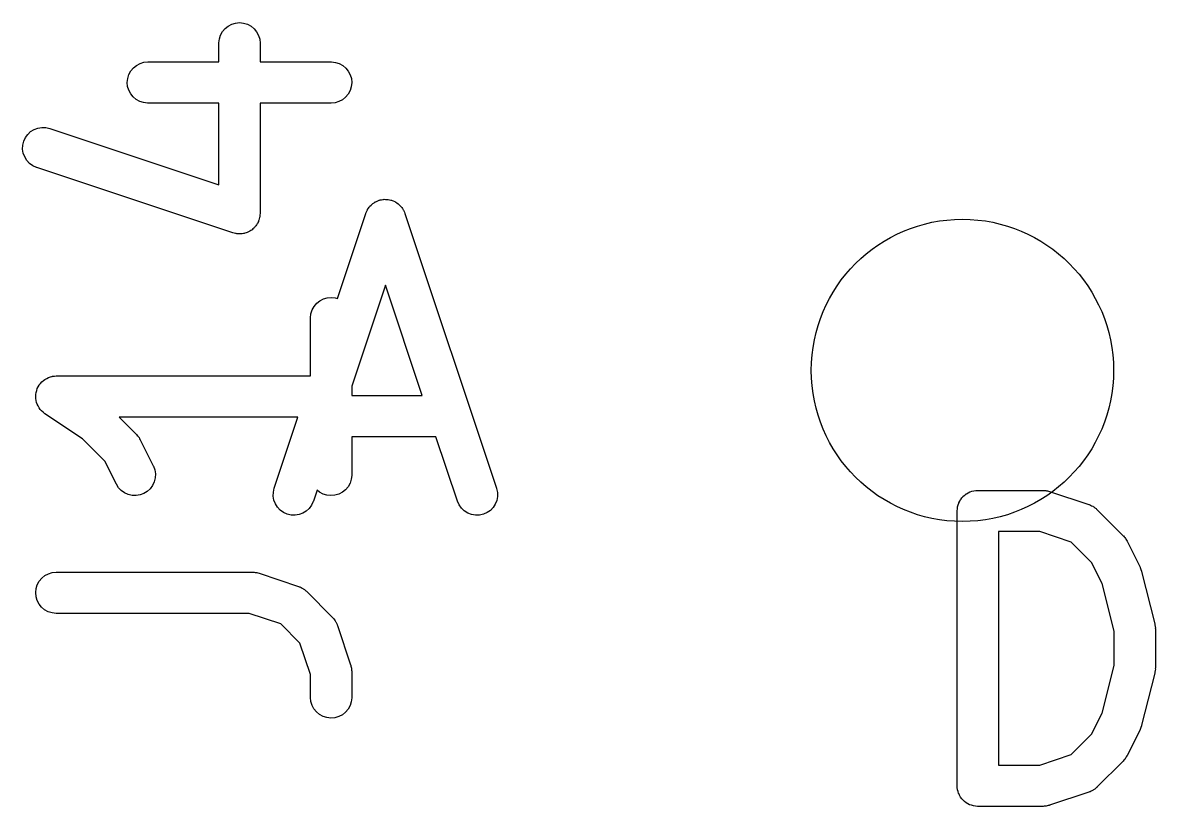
# Model space of a CAD drawing. Extents: x 47 to 146.1, y -90.2 to -39.3.
# Drawn here: x 90.56 to 94.682, y -66.357 to -63.505 of the extents above; entities that cross this region are included whole.
import ezdxf

# ---------------------------------------------------------------- set-up
doc = ezdxf.new("R2010")
doc.units = 0
doc.header["$MEASUREMENT"] = 0
doc.layers.add('BLACK', color=7, linetype='CONTINUOUS')

msp = doc.modelspace()

# ---------------------------------------------------------------- linework, layer by layer
at = {"layer": 'BLACK', "linetype": 'CONTINUOUS'}
for p, q in [((91.2966, -63.5259), (91.308, -63.5168)), ((91.308, -63.5168), (91.321, -63.51)), ((91.321, -63.51), (91.335, -63.5059)), ((91.335, -63.5059), (91.3496, -63.5045)), ((91.3496, -63.5045), (91.3641, -63.5061)), ((91.3641, -63.5061), (91.3781, -63.5104)), ((91.3781, -63.5104), (91.391, -63.5173)), ((91.391, -63.5173), (91.4023, -63.5267)), ((91.2741, -63.5785), (91.2757, -63.5639)), ((91.2757, -63.5639), (91.2801, -63.55)), ((91.2801, -63.55), (91.2872, -63.5371)), ((91.2872, -63.5371), (91.2966, -63.5259)), ((91.4023, -63.5267), (91.4115, -63.538)), ((91.4115, -63.538), (91.4184, -63.5509)), ((91.4184, -63.5509), (91.4226, -63.565)), ((91.274, -63.5795), (91.2741, -63.5785)), ((91.274, -63.6474), (91.274, -63.5795)), ((91.4226, -63.565), (91.424, -63.5795)), ((91.424, -63.5795), (91.424, -63.6474)), ((90.9466, -63.6933), (90.9535, -63.6804)), ((90.9535, -63.6804), (90.9629, -63.6692)), ((90.9629, -63.6692), (90.9742, -63.6599)), ((90.9742, -63.6599), (90.9871, -63.653)), ((90.9871, -63.653), (91.0011, -63.6488)), ((91.0011, -63.6488), (91.0157, -63.6474)), ((91.0157, -63.6474), (91.274, -63.6474)), ((91.424, -63.6474), (91.6824, -63.6474)), ((91.6824, -63.6474), (91.6834, -63.6474)), ((91.6834, -63.6474), (91.698, -63.649)), ((91.698, -63.649), (91.7119, -63.6534)), ((91.7119, -63.6534), (91.7248, -63.6605)), ((91.7248, -63.6605), (91.736, -63.6699)), ((91.736, -63.6699), (91.7451, -63.6813)), ((91.7451, -63.6813), (91.7519, -63.6943)), ((90.9407, -63.7219), (90.9422, -63.7073)), ((90.942, -63.7364), (90.9407, -63.7219)), ((90.9422, -63.7073), (90.9466, -63.6933)), ((91.7519, -63.6943), (91.7561, -63.7083)), ((91.7574, -63.7229), (91.7558, -63.7375)), ((91.7561, -63.7083), (91.7574, -63.7229)), ((90.9462, -63.7505), (90.942, -63.7364)), ((90.953, -63.7634), (90.9462, -63.7505)), ((90.9621, -63.7749), (90.953, -63.7634)), ((91.7446, -63.7643), (91.7352, -63.7756)), ((91.7515, -63.7514), (91.7446, -63.7643)), ((91.7558, -63.7375), (91.7515, -63.7514)), ((90.9733, -63.7843), (90.9621, -63.7749)), ((90.9862, -63.7913), (90.9733, -63.7843)), ((91.0001, -63.7957), (90.9862, -63.7913)), ((91.0147, -63.7974), (91.0001, -63.7957)), ((91.0157, -63.7974), (91.0147, -63.7974)), ((91.274, -63.7974), (91.0157, -63.7974)), ((91.274, -64.0945), (91.274, -63.7974)), ((91.6824, -63.7974), (91.424, -63.7974)), ((91.424, -63.7974), (91.424, -64.1986)), ((91.6969, -63.796), (91.6824, -63.7974)), ((91.711, -63.7917), (91.6969, -63.796)), ((91.7239, -63.7848), (91.711, -63.7917)), ((91.7352, -63.7756), (91.7239, -63.7848)), ((90.589, -63.901), (90.6015, -63.8933)), ((90.6015, -63.8933), (90.6151, -63.8881)), ((90.6151, -63.8881), (90.6296, -63.8857)), ((90.6296, -63.8857), (90.6442, -63.8861)), ((90.6442, -63.8861), (90.6585, -63.8893)), ((90.6585, -63.8893), (91.274, -64.0945)), ((90.5638, -63.9363), (90.5698, -63.9229)), ((90.5698, -63.9229), (90.5784, -63.911)), ((90.5784, -63.911), (90.589, -63.901)), ((90.5599, -63.9651), (90.5604, -63.9505)), ((90.5622, -63.9796), (90.5599, -63.9651)), ((90.5604, -63.9505), (90.5638, -63.9363)), ((90.5673, -63.9933), (90.5622, -63.9796)), ((90.575, -64.0058), (90.5673, -63.9933)), ((90.5849, -64.0165), (90.575, -64.0058)), ((90.5968, -64.0251), (90.5849, -64.0165)), ((90.6101, -64.0313), (90.5968, -64.0251)), ((90.611, -64.0316), (90.6101, -64.0313)), ((91.3253, -64.2697), (90.611, -64.0316)), ((91.8153, -64.1844), (91.8184, -64.1802)), ((91.8184, -64.1802), (91.8212, -64.1758)), ((91.8212, -64.1758), (91.8227, -64.1743)), ((91.8227, -64.1743), (91.8239, -64.1726)), ((91.8239, -64.1726), (91.8278, -64.169)), ((91.8278, -64.169), (91.8314, -64.1653)), ((91.8314, -64.1653), (91.8331, -64.1641)), ((91.8331, -64.1641), (91.8347, -64.1626)), ((91.8347, -64.1626), (91.8391, -64.1599)), ((91.8391, -64.1599), (91.8434, -64.1569)), ((91.8434, -64.1569), (91.8453, -64.1561)), ((91.8453, -64.1561), (91.8472, -64.155)), ((91.8472, -64.155), (91.852, -64.1531)), ((91.852, -64.1531), (91.8568, -64.1511)), ((91.8568, -64.1511), (91.8589, -64.1506)), ((91.8589, -64.1506), (91.8609, -64.1499)), ((91.8609, -64.1499), (91.866, -64.149)), ((91.866, -64.149), (91.8711, -64.1479)), ((91.8711, -64.1479), (91.8732, -64.1479)), ((91.8732, -64.1479), (91.8753, -64.1475)), ((91.8753, -64.1475), (91.8805, -64.1477)), ((91.8805, -64.1477), (91.8857, -64.1476)), ((91.8857, -64.1476), (91.8878, -64.148)), ((91.8878, -64.148), (91.89, -64.148)), ((91.89, -64.148), (91.895, -64.1492)), ((91.895, -64.1492), (91.9001, -64.1501)), ((91.9001, -64.1501), (91.9021, -64.1509)), ((91.9021, -64.1509), (91.9042, -64.1514)), ((91.9042, -64.1514), (91.9089, -64.1535)), ((91.9089, -64.1535), (91.9138, -64.1554)), ((91.9138, -64.1554), (91.9156, -64.1566)), ((91.9156, -64.1566), (91.9175, -64.1575)), ((91.9175, -64.1575), (91.9218, -64.1605)), ((91.9218, -64.1605), (91.9261, -64.1633)), ((91.9261, -64.1633), (91.9277, -64.1647)), ((91.9277, -64.1647), (91.9294, -64.166)), ((91.9294, -64.166), (91.933, -64.1698)), ((91.933, -64.1698), (91.9367, -64.1733)), ((91.9367, -64.1733), (91.938, -64.1751)), ((91.938, -64.1751), (91.9394, -64.1767)), ((91.9394, -64.1767), (91.9422, -64.181)), ((91.9422, -64.181), (91.9452, -64.1853)), ((91.42, -64.2228), (91.4188, -64.2254)), ((91.4211, -64.2184), (91.42, -64.2228)), ((91.4224, -64.2142), (91.4211, -64.2184)), ((91.4227, -64.2113), (91.4224, -64.2142)), ((91.4234, -64.2085), (91.4227, -64.2113)), ((91.4235, -64.2041), (91.4234, -64.2085)), ((91.424, -64.1996), (91.4235, -64.2041)), ((91.424, -64.1986), (91.424, -64.1996)), ((91.7056, -64.5086), (91.8088, -64.1987)), ((91.8088, -64.1987), (91.8092, -64.1977)), ((91.8092, -64.1977), (91.8114, -64.193)), ((91.8114, -64.193), (91.8133, -64.1881)), ((91.8133, -64.1881), (91.8144, -64.1863)), ((91.8144, -64.1863), (91.8153, -64.1844)), ((91.9452, -64.1853), (91.9461, -64.1873)), ((91.9461, -64.1873), (91.9472, -64.1891)), ((91.9472, -64.1891), (91.949, -64.1939)), ((91.949, -64.1939), (91.9512, -64.1987)), ((91.9512, -64.1987), (92.2845, -65.1987)), ((91.3862, -64.2634), (91.3824, -64.2658)), ((91.3901, -64.2613), (91.3862, -64.2634)), ((91.3923, -64.2595), (91.3901, -64.2613)), ((91.3948, -64.258), (91.3923, -64.2595)), ((91.398, -64.255), (91.3948, -64.258)), ((91.4015, -64.2522), (91.398, -64.255)), ((91.4034, -64.25), (91.4015, -64.2522)), ((91.4054, -64.248), (91.4034, -64.25)), ((91.408, -64.2444), (91.4054, -64.248)), ((91.4109, -64.2409), (91.408, -64.2444)), ((91.4123, -64.2384), (91.4109, -64.2409)), ((91.414, -64.2361), (91.4123, -64.2384)), ((91.4158, -64.2321), (91.414, -64.2361)), ((91.418, -64.2281), (91.4158, -64.2321)), ((91.4188, -64.2254), (91.418, -64.2281)), ((91.3297, -64.2707), (91.3253, -64.2697)), ((91.334, -64.272), (91.3297, -64.2707)), ((91.3368, -64.2723), (91.334, -64.272)), ((91.3396, -64.273), (91.3368, -64.2723)), ((91.3441, -64.2731), (91.3396, -64.273)), ((91.3485, -64.2736), (91.3441, -64.2731)), ((91.3514, -64.2733), (91.3485, -64.2736)), ((91.3542, -64.2734), (91.3514, -64.2733)), ((91.3586, -64.2726), (91.3542, -64.2734)), ((91.3631, -64.2722), (91.3586, -64.2726)), ((91.3659, -64.2714), (91.3631, -64.2722)), ((91.3687, -64.271), (91.3659, -64.2714)), ((91.3728, -64.2694), (91.3687, -64.271)), ((91.3771, -64.2681), (91.3728, -64.2694)), ((91.3797, -64.2668), (91.3771, -64.2681)), ((91.3824, -64.2658), (91.3797, -64.2668)), ((91.88, -64.4595), (91.7574, -64.8274)), ((92.014, -64.8617), (91.88, -64.4595)), ((91.6413, -64.5168), (91.6543, -64.51)), ((91.6543, -64.51), (91.6683, -64.5059)), ((91.6683, -64.5059), (91.6829, -64.5045)), ((91.6829, -64.5045), (91.6975, -64.5061)), ((91.6975, -64.5061), (91.7056, -64.5086)), ((91.609, -64.5639), (91.6134, -64.55)), ((91.6134, -64.55), (91.6205, -64.5371)), ((91.6205, -64.5371), (91.6299, -64.5259)), ((91.6299, -64.5259), (91.6413, -64.5168)), ((91.6074, -64.5785), (91.609, -64.5639)), ((91.6074, -64.5795), (91.6074, -64.5785)), ((91.6074, -64.7902), (91.6074, -64.5795)), ((90.641, -64.8027), (90.6476, -64.7992)), ((90.6476, -64.7992), (90.6538, -64.7959)), ((90.6538, -64.7959), (90.6539, -64.7959)), ((90.6539, -64.7959), (90.6607, -64.7938)), ((90.6539, -64.7959), (90.6539, -64.7959)), ((90.6607, -64.7938), (90.6678, -64.7917)), ((90.6678, -64.7917), (90.6679, -64.7917)), ((90.6679, -64.7916), (90.6752, -64.7909)), ((90.6679, -64.7917), (90.6679, -64.7916)), ((90.6752, -64.7909), (90.6824, -64.7902)), ((90.6824, -64.7902), (91.6074, -64.7902)), ((90.6111, -64.843), (90.6132, -64.8362)), ((90.6132, -64.8362), (90.6133, -64.8361)), ((90.6133, -64.8361), (90.6168, -64.8295)), ((90.6133, -64.8361), (90.6133, -64.8361)), ((90.6168, -64.8295), (90.6202, -64.8233)), ((90.6202, -64.8233), (90.6203, -64.8232)), ((90.6202, -64.8233), (90.6202, -64.8233)), ((90.6203, -64.8232), (90.6249, -64.8176)), ((90.6249, -64.8176), (90.6295, -64.812)), ((90.6295, -64.812), (90.6296, -64.812)), ((90.6296, -64.8119), (90.6354, -64.8072)), ((90.6296, -64.812), (90.6296, -64.8119)), ((90.6354, -64.8072), (90.6409, -64.8028)), ((90.6409, -64.8028), (90.6409, -64.8027)), ((90.6409, -64.8027), (90.641, -64.8027)), ((91.7574, -64.8274), (91.7574, -64.8617)), ((90.6074, -64.8646), (90.6081, -64.8575)), ((90.6074, -64.8647), (90.6074, -64.8646)), ((90.6081, -64.8723), (90.6074, -64.8647)), ((90.6074, -64.8647), (90.6074, -64.8647)), ((90.6081, -64.8575), (90.6089, -64.8502)), ((90.6087, -64.8792), (90.6081, -64.8723)), ((90.6087, -64.8793), (90.6087, -64.8792)), ((90.6087, -64.8792), (90.6087, -64.8792)), ((90.6108, -64.8865), (90.6087, -64.8793)), ((90.6089, -64.85), (90.6111, -64.843)), ((90.6089, -64.8501), (90.6089, -64.85)), ((90.6089, -64.8502), (90.6089, -64.8501)), ((91.7574, -64.8617), (92.014, -64.8617)), ((90.6128, -64.8932), (90.6108, -64.8865)), ((90.6128, -64.8933), (90.6128, -64.8932)), ((90.6161, -64.8995), (90.6128, -64.8933)), ((90.6128, -64.8933), (90.6128, -64.8933)), ((90.6196, -64.9062), (90.6161, -64.8995)), ((90.6196, -64.9063), (90.6196, -64.9062)), ((90.6242, -64.9119), (90.6196, -64.9063)), ((90.6196, -64.9063), (90.6196, -64.9063)), ((90.6287, -64.9176), (90.6242, -64.9119)), ((90.6288, -64.9177), (90.6287, -64.9176)), ((90.6345, -64.9225), (90.6288, -64.9177)), ((90.6288, -64.9177), (90.6288, -64.9177)), ((90.6399, -64.9271), (90.6345, -64.9225)), ((90.64, -64.9271), (90.6399, -64.9271)), ((90.6408, -64.9276), (90.64, -64.9271)), ((90.64, -64.9271), (90.64, -64.9271)), ((90.64, -64.9271), (90.64, -64.9271)), ((90.7775, -65.0188), (90.6408, -64.9276)), ((91.5617, -64.9402), (90.9111, -64.9402)), ((90.9111, -64.9402), (90.9735, -65.0027)), ((91.4755, -65.1987), (91.5617, -64.9402)), ((90.9735, -65.0027), (90.9742, -65.0034)), ((90.9742, -65.0034), (90.9769, -65.0067)), ((90.9769, -65.0067), (90.9798, -65.0098)), ((90.8588, -65.1001), (90.7775, -65.0188)), ((90.9798, -65.0098), (90.9814, -65.0124)), ((90.9814, -65.0124), (90.9834, -65.0149)), ((90.9834, -65.0149), (90.9853, -65.0186)), ((90.9853, -65.0186), (90.9876, -65.0222)), ((90.9876, -65.0222), (91.0352, -65.1174)), ((92.064, -65.0117), (91.7574, -65.0117)), ((91.7574, -65.0117), (91.7574, -65.151)), ((92.1422, -65.2461), (92.064, -65.0117)), ((90.901, -65.1845), (90.8588, -65.1001)), ((91.0352, -65.1174), (91.0356, -65.1183)), ((91.0356, -65.1183), (91.0407, -65.1321)), ((91.0424, -65.1612), (91.039, -65.1754)), ((91.0407, -65.1321), (91.043, -65.1465)), ((91.043, -65.1465), (91.0424, -65.1612)), ((91.7557, -65.1665), (91.7513, -65.1805)), ((91.7574, -65.152), (91.7557, -65.1665)), ((91.7574, -65.151), (91.7574, -65.152)), ((90.9088, -65.1969), (90.901, -65.1845)), ((90.9189, -65.2075), (90.9088, -65.1969)), ((90.9308, -65.216), (90.9189, -65.2075)), ((91.0136, -65.2106), (91.0012, -65.2183)), ((91.0243, -65.2006), (91.0136, -65.2106)), ((91.0329, -65.1887), (91.0243, -65.2006)), ((91.039, -65.1754), (91.0329, -65.1887)), ((91.4718, -65.2276), (91.4723, -65.2129)), ((91.4723, -65.2129), (91.4755, -65.1987)), ((91.6313, -65.2056), (91.6178, -65.2461)), ((91.6404, -65.2131), (91.6313, -65.2056)), ((91.6533, -65.2201), (91.6404, -65.2131)), ((91.7349, -65.2045), (91.7234, -65.2137)), ((91.7443, -65.1933), (91.7349, -65.2045)), ((91.7513, -65.1805), (91.7443, -65.1933)), ((92.2845, -65.1987), (92.2848, -65.1997)), ((92.2848, -65.1997), (92.2879, -65.214)), ((94.0009, -65.2157), (94.0071, -65.2124)), ((94.0071, -65.2124), (94.0074, -65.2123)), ((94.0074, -65.2123), (94.0076, -65.2122)), ((94.0076, -65.2122), (94.0144, -65.2102)), ((94.0144, -65.2102), (94.0211, -65.2082)), ((94.0211, -65.2082), (94.0214, -65.2081)), ((94.0214, -65.2081), (94.0217, -65.2081)), ((94.0217, -65.2081), (94.0287, -65.2074)), ((94.0287, -65.2074), (94.0357, -65.2067)), ((94.0357, -65.2067), (94.2738, -65.2067)), ((94.2738, -65.2067), (94.2749, -65.2068)), ((94.2749, -65.2068), (94.279, -65.2072)), ((94.279, -65.2072), (94.2833, -65.2073)), ((94.2833, -65.2073), (94.2863, -65.208)), ((94.2863, -65.208), (94.2894, -65.2084)), ((94.2894, -65.2084), (94.2934, -65.2097)), ((94.2934, -65.2097), (94.2975, -65.2106)), ((94.2975, -65.2106), (94.4404, -65.2582)), ((90.9441, -65.222), (90.9308, -65.216)), ((90.9584, -65.2253), (90.9441, -65.222)), ((90.973, -65.2258), (90.9584, -65.2253)), ((90.9875, -65.2234), (90.973, -65.2258)), ((91.0012, -65.2183), (90.9875, -65.2234)), ((91.4743, -65.242), (91.4718, -65.2276)), ((91.4795, -65.2557), (91.4743, -65.242)), ((91.6175, -65.2471), (91.6113, -65.2604)), ((91.6178, -65.2461), (91.6175, -65.2471)), ((91.6673, -65.2244), (91.6533, -65.2201)), ((91.6819, -65.2259), (91.6673, -65.2244)), ((91.6964, -65.2246), (91.6819, -65.2259)), ((91.7105, -65.2205), (91.6964, -65.2246)), ((91.7234, -65.2137), (91.7105, -65.2205)), ((92.1481, -65.2595), (92.1422, -65.2461)), ((92.2854, -65.243), (92.2801, -65.2566)), ((92.2881, -65.2286), (92.2854, -65.243)), ((92.2879, -65.214), (92.2881, -65.2286)), ((93.9645, -65.2595), (93.9666, -65.2527)), ((93.9666, -65.2527), (93.9667, -65.2524)), ((93.9667, -65.2524), (93.9668, -65.2522)), ((93.9668, -65.2522), (93.9702, -65.246)), ((93.9702, -65.246), (93.9735, -65.2398)), ((93.9735, -65.2398), (93.9737, -65.2396)), ((93.9737, -65.2396), (93.9738, -65.2394)), ((93.9738, -65.2394), (93.9784, -65.2339)), ((93.9784, -65.2339), (93.9829, -65.2285)), ((93.9829, -65.2285), (93.9831, -65.2284)), ((93.9831, -65.2284), (93.9832, -65.2282)), ((93.9832, -65.2282), (93.9887, -65.2238)), ((93.9887, -65.2238), (93.9942, -65.2193)), ((93.9942, -65.2193), (93.9944, -65.2192)), ((93.9944, -65.2192), (93.9946, -65.219)), ((93.9946, -65.219), (94.0009, -65.2157)), ((91.4872, -65.2681), (91.4795, -65.2557)), ((91.4972, -65.2788), (91.4872, -65.2681)), ((91.5091, -65.2873), (91.4972, -65.2788)), ((91.5225, -65.2934), (91.5091, -65.2873)), ((91.5367, -65.2967), (91.5225, -65.2934)), ((91.5658, -65.2949), (91.5513, -65.2972)), ((91.5795, -65.2898), (91.5658, -65.2949)), ((91.592, -65.2821), (91.5795, -65.2898)), ((91.6027, -65.2722), (91.592, -65.2821)), ((91.6113, -65.2604), (91.6027, -65.2722)), ((92.1566, -65.2714), (92.1481, -65.2595)), ((92.1672, -65.2815), (92.1566, -65.2714)), ((92.1796, -65.2893), (92.1672, -65.2815)), ((92.1932, -65.2946), (92.1796, -65.2893)), ((92.2076, -65.2972), (92.1932, -65.2946)), ((92.2366, -65.2937), (92.2223, -65.2968)), ((92.25, -65.2878), (92.2366, -65.2937)), ((92.262, -65.2795), (92.25, -65.2878)), ((92.2721, -65.2689), (92.262, -65.2795)), ((92.2801, -65.2566), (92.2721, -65.2689)), ((93.9607, -65.2807), (93.9615, -65.2737)), ((93.9607, -65.2812), (93.9607, -65.2807)), ((93.9607, -65.2817), (93.9607, -65.2812)), ((93.9607, -65.2812), (93.9607, -65.2812)), ((93.9607, -65.2812), (93.9607, -65.2812)), ((93.9607, -66.2817), (93.9607, -65.2817)), ((93.9615, -65.2737), (93.9622, -65.2667)), ((93.9622, -65.2667), (93.9623, -65.2664)), ((93.9623, -65.2664), (93.9624, -65.2662)), ((93.9624, -65.2662), (93.9645, -65.2595)), ((94.4404, -65.2582), (94.4414, -65.2586)), ((94.4414, -65.2586), (94.4434, -65.2595)), ((94.4434, -65.2595), (94.4455, -65.2601)), ((94.4455, -65.2601), (94.45, -65.2625)), ((94.45, -65.2625), (94.4547, -65.2647)), ((94.4547, -65.2647), (94.4564, -65.266)), ((94.4564, -65.266), (94.4584, -65.267)), ((94.4584, -65.267), (94.4624, -65.2703)), ((94.4624, -65.2703), (94.4665, -65.2733)), ((94.4665, -65.2733), (94.468, -65.2749)), ((94.468, -65.2749), (94.4697, -65.2763)), ((94.4697, -65.2763), (94.5649, -65.3716)), ((91.5513, -65.2972), (91.5367, -65.2967)), ((92.2223, -65.2968), (92.2076, -65.2972)), ((94.1107, -65.3567), (94.1107, -66.2067)), ((94.2616, -65.3567), (94.1107, -65.3567)), ((94.3762, -65.3949), (94.2616, -65.3567)), ((94.5649, -65.3716), (94.5657, -65.3723)), ((94.5657, -65.3723), (94.5683, -65.3756)), ((94.5683, -65.3756), (94.5712, -65.3787)), ((94.4503, -65.469), (94.3762, -65.3949)), ((94.5712, -65.3787), (94.5729, -65.3813)), ((94.5729, -65.3813), (94.5748, -65.3838)), ((94.5748, -65.3838), (94.5767, -65.3875)), ((94.5767, -65.3875), (94.579, -65.3911)), ((94.579, -65.3911), (94.6266, -65.4863)), ((94.4888, -65.546), (94.4503, -65.469)), ((94.6266, -65.4863), (94.6271, -65.4872)), ((94.6271, -65.4872), (94.6272, -65.4876)), ((94.6272, -65.4876), (94.6274, -65.4879)), ((94.6274, -65.4879), (94.6297, -65.4945)), ((94.6297, -65.4945), (94.6321, -65.501)), ((94.6321, -65.501), (94.6322, -65.5013)), ((94.6322, -65.5013), (94.6323, -65.5017)), ((94.6323, -65.5017), (94.6799, -65.6921)), ((90.6132, -65.5505), (90.6202, -65.5376)), ((90.6202, -65.5376), (90.6295, -65.5263)), ((90.6295, -65.5263), (90.6409, -65.5171)), ((90.6409, -65.5171), (90.6538, -65.5102)), ((90.6538, -65.5102), (90.6678, -65.506)), ((90.6678, -65.506), (90.6824, -65.5045)), ((90.6824, -65.5045), (91.3967, -65.5045)), ((91.3967, -65.5045), (91.3977, -65.5045)), ((91.3977, -65.5045), (91.4019, -65.505)), ((91.4019, -65.505), (91.4061, -65.5051)), ((91.4061, -65.5051), (91.4092, -65.5058)), ((91.4092, -65.5058), (91.4123, -65.5062)), ((91.4123, -65.5062), (91.4163, -65.5074)), ((91.4163, -65.5074), (91.4204, -65.5084)), ((91.4204, -65.5084), (91.5632, -65.556)), ((90.6074, -65.579), (90.6089, -65.5644)), ((90.6087, -65.5936), (90.6074, -65.579)), ((90.6089, -65.5644), (90.6132, -65.5505)), ((91.5632, -65.556), (91.5642, -65.5563)), ((91.5642, -65.5563), (91.5662, -65.5573)), ((91.5662, -65.5573), (91.5683, -65.5579)), ((91.5683, -65.5579), (91.5729, -65.5603)), ((91.5729, -65.5603), (91.5775, -65.5625)), ((91.5775, -65.5625), (91.5793, -65.5638)), ((91.5793, -65.5638), (91.5812, -65.5648)), ((91.5812, -65.5648), (91.5852, -65.5681)), ((91.5852, -65.5681), (91.5894, -65.5711)), ((91.5894, -65.5711), (91.5908, -65.5727)), ((91.5908, -65.5727), (91.5926, -65.5741)), ((91.5926, -65.5741), (91.6878, -65.6693)), ((94.5321, -65.7196), (94.4888, -65.546)), ((90.6128, -65.6076), (90.6087, -65.5936)), ((90.6196, -65.6206), (90.6128, -65.6076)), ((90.6288, -65.632), (90.6196, -65.6206)), ((90.64, -65.6414), (90.6288, -65.632)), ((90.6528, -65.6485), (90.64, -65.6414)), ((90.6668, -65.6529), (90.6528, -65.6485)), ((90.6813, -65.6545), (90.6668, -65.6529)), ((90.6824, -65.6545), (90.6813, -65.6545)), ((91.3845, -65.6545), (90.6824, -65.6545)), ((91.499, -65.6927), (91.3845, -65.6545)), ((91.5692, -65.7629), (91.499, -65.6927)), ((91.6878, -65.6693), (91.6885, -65.6701)), ((91.6885, -65.6701), (91.6899, -65.6718)), ((91.6899, -65.6718), (91.6915, -65.6733)), ((91.6915, -65.6733), (91.6945, -65.6775)), ((91.6945, -65.6775), (91.6977, -65.6815)), ((91.6977, -65.6815), (91.6987, -65.6835)), ((91.6987, -65.6835), (91.7, -65.6853)), ((91.7, -65.6853), (91.702, -65.69)), ((91.702, -65.69), (91.7044, -65.6945)), ((91.7044, -65.6945), (91.705, -65.6967)), ((91.705, -65.6967), (91.7059, -65.6987)), ((91.7059, -65.6987), (91.7535, -65.8415)), ((94.6799, -65.6921), (94.6801, -65.6931)), ((94.6801, -65.6931), (94.6803, -65.6945)), ((94.6803, -65.6945), (94.6807, -65.6957)), ((94.6807, -65.6957), (94.6813, -65.7017)), ((94.6813, -65.7017), (94.6821, -65.7077)), ((94.6821, -65.7077), (94.682, -65.709)), ((94.5321, -65.8439), (94.5321, -65.7196)), ((94.682, -65.709), (94.6821, -65.7103)), ((94.6821, -65.7103), (94.6821, -65.8532)), ((91.6074, -65.8774), (91.5692, -65.7629)), ((91.7535, -65.8415), (91.7539, -65.8425)), ((91.7539, -65.8425), (91.7547, -65.8466)), ((91.7547, -65.8466), (91.756, -65.8507)), ((91.756, -65.8507), (91.7563, -65.8538)), ((91.7563, -65.8538), (91.7569, -65.8568)), ((91.7569, -65.8568), (91.757, -65.861)), ((91.757, -65.861), (91.7574, -65.8652)), ((91.7574, -65.8652), (91.7574, -65.9605)), ((94.4888, -66.0175), (94.5321, -65.8439)), ((94.6799, -65.8714), (94.6323, -66.0618)), ((94.6801, -65.87), (94.6799, -65.8714)), ((94.6805, -65.8688), (94.6801, -65.87)), ((94.6812, -65.8628), (94.6805, -65.8688)), ((94.6821, -65.8569), (94.6812, -65.8628)), ((94.6821, -65.8542), (94.682, -65.8555)), ((94.682, -65.8555), (94.6821, -65.8569)), ((94.6821, -65.8532), (94.6821, -65.8542)), ((91.6074, -65.9605), (91.6074, -65.8774)), ((91.6088, -65.975), (91.6074, -65.9605)), ((91.613, -65.9891), (91.6088, -65.975)), ((91.6199, -66.002), (91.613, -65.9891)), ((91.7513, -65.99), (91.7443, -66.0028)), ((91.7557, -65.9761), (91.7513, -65.99)), ((91.7574, -65.9615), (91.7557, -65.9761)), ((91.7574, -65.9605), (91.7574, -65.9615)), ((91.6292, -66.0133), (91.6199, -66.002)), ((91.6404, -66.0227), (91.6292, -66.0133)), ((91.6533, -66.0296), (91.6404, -66.0227)), ((91.6673, -66.0339), (91.6533, -66.0296)), ((91.6819, -66.0355), (91.6673, -66.0339)), ((91.6964, -66.0341), (91.6819, -66.0355)), ((91.7105, -66.03), (91.6964, -66.0341)), ((91.7234, -66.0232), (91.7105, -66.03)), ((91.7349, -66.0141), (91.7234, -66.0232)), ((91.7443, -66.0028), (91.7349, -66.0141)), ((94.4503, -66.0945), (94.4888, -66.0175)), ((94.6266, -66.0772), (94.579, -66.1724)), ((94.6267, -66.0769), (94.6266, -66.0772)), ((94.6269, -66.0766), (94.6267, -66.0769)), ((94.6293, -66.0701), (94.6269, -66.0766)), ((94.6318, -66.0635), (94.6293, -66.0701)), ((94.6319, -66.0632), (94.6318, -66.0635)), ((94.632, -66.0629), (94.6319, -66.0632)), ((94.6323, -66.0618), (94.632, -66.0629)), ((94.3762, -66.1686), (94.4503, -66.0945)), ((94.2616, -66.2067), (94.3762, -66.1686)), ((94.5649, -66.1919), (94.4697, -66.2872)), ((94.5676, -66.1887), (94.5649, -66.1919)), ((94.5705, -66.1856), (94.5676, -66.1887)), ((94.5722, -66.183), (94.5705, -66.1856)), ((94.5742, -66.1806), (94.5722, -66.183)), ((94.5762, -66.1769), (94.5742, -66.1806)), ((94.5785, -66.1734), (94.5762, -66.1769)), ((94.579, -66.1724), (94.5785, -66.1734)), ((94.1107, -66.2067), (94.2616, -66.2067)), ((93.9614, -66.2888), (93.9607, -66.2817)), ((93.962, -66.2958), (93.9614, -66.2888)), ((93.9621, -66.2961), (93.962, -66.2958)), ((93.9621, -66.2963), (93.9621, -66.2961)), ((93.9642, -66.3031), (93.9621, -66.2963)), ((93.9662, -66.3098), (93.9642, -66.3031)), ((93.9663, -66.3101), (93.9662, -66.3098)), ((93.9664, -66.3103), (93.9663, -66.3101)), ((93.9697, -66.3166), (93.9664, -66.3103)), ((93.973, -66.3228), (93.9697, -66.3166)), ((93.9731, -66.323), (93.973, -66.3228)), ((93.9732, -66.3232), (93.9731, -66.323)), ((93.9777, -66.3288), (93.9732, -66.3232)), ((94.4404, -66.3053), (94.2975, -66.3529)), ((94.4424, -66.3044), (94.4404, -66.3053)), ((94.4445, -66.3038), (94.4424, -66.3044)), ((94.4491, -66.3014), (94.4445, -66.3038)), ((94.4538, -66.2993), (94.4491, -66.3014)), ((94.4556, -66.298), (94.4538, -66.2993)), ((94.4575, -66.297), (94.4556, -66.298)), ((94.4615, -66.2938), (94.4575, -66.297)), ((94.4657, -66.2909), (94.4615, -66.2938)), ((94.4672, -66.2893), (94.4657, -66.2909)), ((94.469, -66.2879), (94.4672, -66.2893)), ((94.4697, -66.2872), (94.469, -66.2879)), ((93.9821, -66.3342), (93.9777, -66.3288)), ((93.9823, -66.3344), (93.9821, -66.3342)), ((93.9825, -66.3346), (93.9823, -66.3344)), ((93.9879, -66.3391), (93.9825, -66.3346)), ((93.9933, -66.3436), (93.9879, -66.3391)), ((93.9936, -66.3438), (93.9933, -66.3436)), ((93.9938, -66.3439), (93.9936, -66.3438)), ((94, -66.3473), (93.9938, -66.3439)), ((94.0062, -66.3507), (94, -66.3473)), ((94.0064, -66.3508), (94.0062, -66.3507)), ((94.0066, -66.3509), (94.0064, -66.3508)), ((94.0134, -66.353), (94.0066, -66.3509)), ((94.0201, -66.3551), (94.0134, -66.353)), ((94.0204, -66.3551), (94.0201, -66.3551)), ((94.0206, -66.3552), (94.0204, -66.3551)), ((94.0276, -66.3559), (94.0206, -66.3552)), ((94.0347, -66.3567), (94.0276, -66.3559)), ((94.0352, -66.3567), (94.0347, -66.3567)), ((94.0357, -66.3567), (94.0352, -66.3567)), ((94.0352, -66.3567), (94.0352, -66.3567)), ((94.0352, -66.3567), (94.0352, -66.3567)), ((94.2738, -66.3567), (94.0357, -66.3567)), ((94.278, -66.3563), (94.2738, -66.3567)), ((94.2822, -66.3563), (94.278, -66.3563)), ((94.2853, -66.3556), (94.2822, -66.3563)), ((94.2884, -66.3553), (94.2853, -66.3556)), ((94.2924, -66.3541), (94.2884, -66.3553)), ((94.2965, -66.3532), (94.2924, -66.3541)), ((94.2975, -66.3529), (94.2965, -66.3532))]:
    msp.add_line(p, q, dxfattribs=at)
at = {"layer": 'BLACK'}
msp.add_circle((93.98, -64.77), 0.55, dxfattribs=at)
msp.add_circle((93.98, -64.77), 0.55, dxfattribs=at)

doc.saveas('drawing.dxf')
